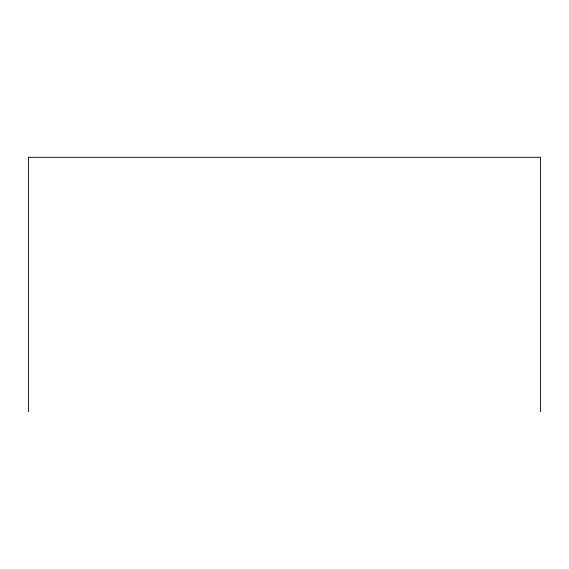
<?xml version="1.0" encoding="UTF-8"?>
<svg xmlns="http://www.w3.org/2000/svg" width="569" height="569" viewBox="0 0 569 569"><rect width="100%" height="100%" fill="white"/><g stroke="black" fill="none" stroke-linecap="round" stroke-linejoin="round"><path stroke-width="0.85" d="M540.55 411.7L540.55 157.3L28.45 157.3L28.45 411.7"/></g></svg>
